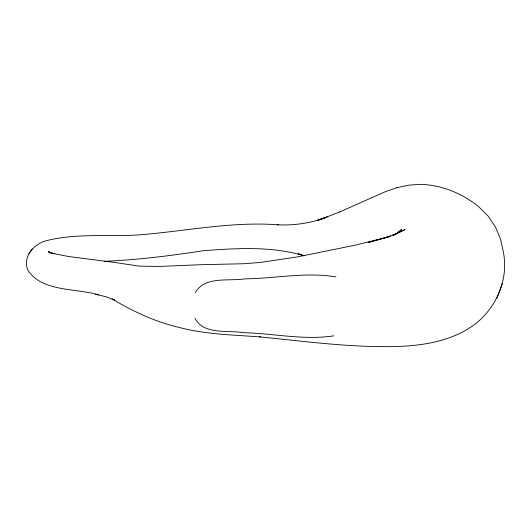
<?xml version="1.0" encoding="UTF-8"?>
<svg xmlns="http://www.w3.org/2000/svg" width="531" height="531" viewBox="0 0 531 531"><rect width="100%" height="100%" fill="white"/><g stroke="black" fill="none" stroke-linecap="round" stroke-linejoin="round"><path stroke-width="0.8" d="M327.693 216.721L317.784 220.186L326.207 217.411C310.602 223.166 294.035 225.642 277.421 224.786L278.317 224.799C233.746 221.48 189.832 230.321 145.68 234.317C112.28 237.616 77.612 232.246 44.943 241.081C33.134 244.784 22.7 257.236 27.745 269.947C41.763 292.236 76.444 288.021 98.487 294.851L95.666 294.234L106.459 296.882L114.855 300.234L112.107 298.92C133.135 311.578 155.523 321.965 179.544 327.534C205.915 334.484 233.308 334.875 260.336 336.939L259.772 336.88C306.805 341.513 353.878 348.157 401.257 346.325C423.459 345.243 446.067 341.44 465.614 330.289C492.848 315.381 509.395 283.096 503.415 252.331L500.587 239.249L495.469 227.056L488.022 215.944L478.265 206.307C461.565 193.138 440.836 184.562 419.41 184.35L408.173 185.233L396.849 187.722M502.339 283.64L496.936 298.024M195.229 292.787C204.488 275.801 228.708 281.47 244.585 278.868C275.018 278.563 305.63 271.799 335.931 276.91M28.847 253.619L32.172 249.105M395.343 234.403L401.715 229.498L395.907 234.005L393.829 235.041M392.688 235.645L405.053 229.571L395.701 233.985L383.209 238.293L368.169 242.488L390.683 236.328L355.903 245.017L297.068 256.971L260.329 262.447L244.16 263.728L200.526 264.73L158.922 266.462L138.983 266.097L115.181 262.526L68.114 256.453L51.381 253.075L54.142 253.778L48.945 252.033L50.837 252.982L48.334 251.535L49.41 252.417M339.455 212.055L385.479 191.638L396.962 187.682M339.594 212.022L318.972 219.993M333.826 335.831C303.785 340.431 273.604 333.408 243.51 332.691C227.885 329.884 203.785 335.247 194.937 318.301M104.169 261.318C137.655 259.925 170.876 255.703 203.97 250.645C236.707 248.236 271.58 246.079 303.314 255.597M304.071 255.935L298.21 253.632L303.194 255.617"/></g></svg>
